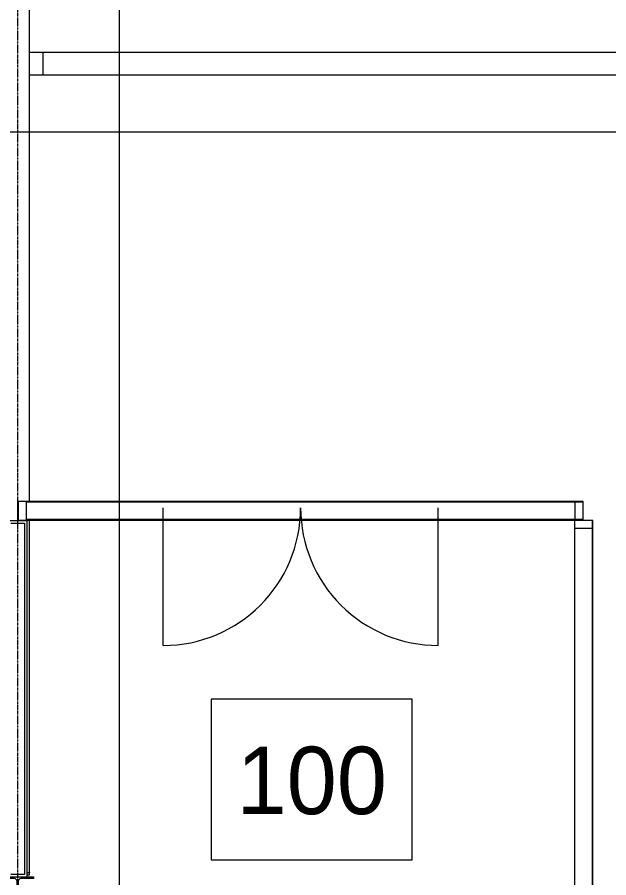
# Model space of a CAD drawing. Header units: inches. Extents: x 21035 to 27089, y -23277 to -20247.
# Drawn here: x 25980.8 to 26132.1, y -22779.3 to -22559.2 of the extents above; entities that cross this region are included whole.
import ezdxf

# ---------------------------------------------------------------- set-up
doc = ezdxf.new("R2010")
doc.units = ezdxf.units.IN
doc.header["$MEASUREMENT"] = 0
doc.linetypes.add('Grid Line 1_2_', pattern=[0.875, 0.5, -0.125, 0.125, -0.125])
for name, color, linetype, lineweight in [('A-AREA-IDEN', 2, 'Continuous', 9), ('A-DOOR', 31, 'Continuous', 13), ('A-GLAZ-CWMG', 51, 'Continuous', 13), ('A-WALL', 113, 'Continuous', 13), ('G-ANNO-SYMB', 111, 'Continuous', 9), ('I-WALL', 2, 'Continuous', 13), ('S-BEAM', 12, 'Continuous', 13), ('S-COLS', 52, 'Continuous', 13), ('S-GRID', 1, 'Continuous', 9)]:
    doc.layers.add(name, color=color, linetype=linetype, lineweight=lineweight)
doc.styles.add('Century Gothic', font='GOTHIC.TTF', dxfattribs={"height": 17.245342})

# ---------------------------------------------------------------- blocks, each defined once
blk = doc.blocks.new('W-Wide Flange-Column - B2_E-V8-RCP - First Floor')
at = {"layer": 'S-COLS', "lineweight": 9}
h = blk.add_hatch(dxfattribs=at)
h.set_pattern_fill('FP_7', color=8, style=0, pattern_type=2)
h.set_pattern_definition([(225, (25980.89, -22783.178), (19.00703, -19.00703), []), (225, (25980.89, -22811.978), (19.00703, -19.00703), [])])
h.paths.add_polyline_path([(4, 4.13), (-4, 4.13), (-4, 3.69), (-0.84, 3.69), (-0.35, 3.49), (-0.14, 3), (-0.14, -3), (-0.35, -3.49), (-0.84, -3.69), (-4, -3.69), (-4, -4.12), (4, -4.12), (4, -3.69), (0.84, -3.69), (0.35, -3.49), (0.14, -3), (0.14, 3), (0.35, 3.49), (0.84, 3.69), (4, 3.69)], flags=0)
at = {"layer": 'S-COLS', "color": 7}
for p, q in [((-4, 4.13), (4, 4.13)), ((-4, 3.69), (-4, 4.13)), ((-0.84, 3.69), (-4, 3.69)), ((-0.14, -3), (-0.14, 3)), ((0.14, 3), (0.14, -3)), ((4, 3.69), (0.84, 3.69)), ((4, 4.13), (4, 3.69)), ((-4, -4.12), (-4, -3.69)), ((-4, -3.69), (-0.84, -3.69)), ((4, -4.12), (-4, -4.12)), ((0.84, -3.69), (4, -3.69)), ((4, -3.69), (4, -4.12))]:
    blk.add_line(p, q, dxfattribs=at)
for centre, start, end in [((-0.84, 3), 360, 90), ((0.84, 3), 90, 180), ((-0.84, -3), 270, 0), ((0.84, -3), 180, 270)]:
    blk.add_arc(centre, 0.691, start, end, dxfattribs=at)
blk = doc.blocks.new('W-Wide Flange - 1_-3_ deep-V11-RCP - First Floor')
at = {"layer": 'S-BEAM', "color": 8, "lineweight": 9}
for p, q in [((25983.89, -22683.05), (25983.89, -22370.3)), ((25983.89, -22777.93), (25983.89, -22687.8)), ((25983.26, -22777.93), (25983.89, -22777.93)), ((25983.89, -22777.99), (25983.26, -22777.99)), ((25983.26, -22778.5), (25983.89, -22778.5)), ((25983.89, -22777.93), (25983.89, -22777.99)), ((25983.89, -22778.5), (25983.89, -22777.99)), ((25983.89, -22778.5), (25983.89, -22778.55))]:
    blk.add_line(p, q, dxfattribs=at)
blk = doc.blocks.new('Rectangular Mullion - Exterior 2_ x 4_5_-1142646-RCP - First Floor')
at = {"layer": 'A-GLAZ-CWMG', "color": 8, "lineweight": 9}
for p, q in [((26127.89, -22687.93), (26123.39, -22687.93)), ((26123.39, -22715.05), (26123.39, -22687.93)), ((26127.89, -22715.05), (26127.89, -22687.93))]:
    blk.add_line(p, q, dxfattribs=at)
blk = doc.blocks.new('Door_Single_Storefront - one-1371401-RCP - First Floor')
at = {"layer": 'A-DOOR', "color": 8, "lineweight": 9}
blk.add_line((-17.59375, 35.1875), (-17.59375, 0), dxfattribs=at)
blk.add_arc((-17.59375, 0), 35.1875, 360, 90, dxfattribs=at)
blk = doc.blocks.new('Door_Single_Storefront - one-1371400-RCP - First Floor')
at = {"layer": 'A-DOOR', "color": 8, "lineweight": 9}
blk.add_line((-17.59375, -35.1875), (-17.59375, 0), dxfattribs=at)
blk.add_arc((-17.59375, 0), 35.1875, 270, 0, dxfattribs=at)
blk = doc.blocks.new('Rectangular Mullion - Exterior 2_ x 4_5_-1142584-RCP - First Floor')
at = {"layer": 'A-GLAZ-CWMG', "color": 8, "lineweight": 9}
for p, q in [((26125.52, -22683.18), (26089.45, -22683.18)), ((26125.52, -22687.68), (26125.52, -22683.18)), ((26125.52, -22687.68), (26089.45, -22687.68))]:
    blk.add_line(p, q, dxfattribs=at)
blk = doc.blocks.new('Rectangular Mullion - Exterior 2_ x 4_5_-1151172-RCP - First Floor')
at = {"layer": 'A-GLAZ-CWMG', "color": 8, "lineweight": 9}
for p, q in [((26089.45, -22683.18), (26053.27, -22683.18)), ((26089.45, -22687.68), (26053.27, -22687.68))]:
    blk.add_line(p, q, dxfattribs=at)
blk = doc.blocks.new('Rectangular Mullion - Exterior 2_ x 4_5_-1151173-RCP - First Floor')
at = {"layer": 'A-GLAZ-CWMG', "color": 8, "lineweight": 9}
for p, q in [((26053.27, -22683.18), (26017.08, -22683.18)), ((26053.27, -22687.68), (26017.08, -22687.68))]:
    blk.add_line(p, q, dxfattribs=at)
blk = doc.blocks.new('Rectangular Mullion - Exterior 2_ x 4_5_-1135285-RCP - First Floor')
at = {"layer": 'A-GLAZ-CWMG', "color": 8, "lineweight": 9}
for p, q in [((25983.02, -22795.43), (25983.02, -22799.93)), ((25983.02, -22795.43), (26017.08, -22795.43)), ((25983.02, -22799.93), (26017.08, -22799.93))]:
    blk.add_line(p, q, dxfattribs=at)
blk = doc.blocks.new('Rectangular Mullion - Exterior 2_ x 4_5_-1135305-RCP - First Floor')
at = {"layer": 'A-GLAZ-CWMG', "color": 8, "lineweight": 9}
for p, q in [((22057.02, -22579.24), (22057.02, -22615.43)), ((22061.52, -22579.24), (22061.52, -22615.43))]:
    blk.add_line(p, q, dxfattribs=at)
blk = doc.blocks.new('Rectangular Mullion - Exterior 2_ x 4_5_-1142648-RCP - First Floor')
at = {"layer": 'A-GLAZ-CWMG', "color": 8, "lineweight": 9}
for p, q in [((26127.89, -22689.93), (26123.39, -22689.93)), ((26123.39, -22715.05), (26123.39, -22689.93)), ((26127.89, -22715.05), (26127.89, -22689.93))]:
    blk.add_line(p, q, dxfattribs=at)
blk = doc.blocks.new('Rectangular Mullion - Exterior 2_ x 4_5_-1135355-RCP - First Floor')
at = {"layer": 'A-GLAZ-CWMG', "color": 8, "lineweight": 9}
for p, q in [((25983.02, -22683.18), (25983.02, -22687.68)), ((26017.08, -22683.18), (25983.02, -22683.18)), ((26017.08, -22687.68), (25983.02, -22687.68))]:
    blk.add_line(p, q, dxfattribs=at)
blk = doc.blocks.new('W-Wide Flange - W10X22-1754012-RCP - First Floor')
at = {"layer": 'S-BEAM', "color": 8, "lineweight": 9}
for p, q in [((25983.89, -22452.22), (26265.89, -22452.22)), ((26270.89, -22452.22), (26271.39, -22452.22)), ((26271.39, -22457.96), (26271.39, -22452.22)), ((25983.89, -22457.96), (26265.89, -22457.96)), ((26270.89, -22457.96), (26271.39, -22457.96))]:
    blk.add_line(p, q, dxfattribs=at)
blk = doc.blocks.new('W-Wide Flange - W10X22-1754026-RCP - First Floor')
at = {"layer": 'S-BEAM', "color": 8, "lineweight": 9}
for p, q in [((25694.39, -22452.22), (25737.27, -22452.22)), ((25742.14, -22452.22), (25977.89, -22452.22)), ((25983.89, -22452.22), (25987.42, -22452.22)), ((25987.42, -22457.96), (25987.42, -22452.22)), ((25694.39, -22457.96), (25737.27, -22457.96)), ((25742.14, -22457.96), (25977.87, -22457.96)), ((25983.89, -22457.96), (25987.42, -22457.96))]:
    blk.add_line(p, q, dxfattribs=at)

msp = doc.modelspace()

# ---------------------------------------------------------------- linework, layer by layer
at = {"layer": 'A-AREA-IDEN', "flags": 128}
msp.add_lwpolyline([(26030.3885, -22733.56709), (26030.3885, -22774.70994), (26081.8085, -22774.70994), (26081.8085, -22733.56709)], close=True, dxfattribs=at)
at = {"layer": 'A-WALL', "color": 7}
for p, q in [((25979.14023, -22688.55281), (25982.64023, -22688.55281)), ((25982.64023, -22688.55281), (25982.64023, -22778.42781)), ((25982.64023, -22778.42781), (25979.14023, -22778.42781))]:
    msp.add_line(p, q, dxfattribs=at)
at = {"layer": 'G-ANNO-SYMB'}
for p, q in [((26006.81696, -20363.10083), (26006.81696, -23159.64997)), ((26409.52721, -22588.63029), (21852.53251, -22588.63029))]:
    msp.add_line(p, q, dxfattribs=at)
at = {"layer": 'I-WALL', "color": 7}
for p, q in [((25980.89023, -22683.05281), (25981.01523, -22683.05281)), ((25980.89023, -22687.80281), (25980.89023, -22683.05281)), ((25981.01523, -22683.05281), (25981.01523, -22687.80281)), ((25978.51523, -22687.92781), (25983.26523, -22687.92781)), ((25981.01523, -22687.80281), (25980.89023, -22687.80281)), ((25983.26523, -22687.92781), (25983.26523, -22779.05281))]:
    msp.add_line(p, q, dxfattribs=at)
at = {"layer": 'I-WALL', "color": 8, "lineweight": 9}
for p, q in [((26125.51523, -22683.05281), (25981.01523, -22683.05281)), ((26125.51523, -22683.17781), (26125.51523, -22683.05281)), ((25981.01523, -22687.80281), (26125.51523, -22687.80281)), ((26123.39023, -22687.92781), (26123.26523, -22687.92781)), ((26123.26523, -22687.92781), (26123.26523, -22787.30281)), ((26125.51523, -22687.80281), (26125.51523, -22687.67781)), ((26128.01523, -22687.92781), (26127.89023, -22687.92781)), ((26128.01523, -22787.30281), (26128.01523, -22687.92781))]:
    msp.add_line(p, q, dxfattribs=at)
at = {"layer": 'S-GRID', "linetype": 'Grid Line 1_2_'}
msp.add_line((25980.89023, -23227.3711), (25980.89023, -20361.60083), dxfattribs=at)
msp.add_line((25980.89023, -23227.3711), (25980.89023, -20361.60083), dxfattribs=at)

# ---------------------------------------------------------------- block references
at = {"layer": 'A-DOOR', "color": 8, "lineweight": 9}
msp.add_blockref('Door_Single_Storefront - one-1371400-RCP - First Floor', (26035.67148, -22684.67781), dxfattribs=at)
at = {"layer": 'A-DOOR', "color": 8, "lineweight": 9, "rotation": 180}
msp.add_blockref('Door_Single_Storefront - one-1371401-RCP - First Floor', (26070.85898, -22684.67781), dxfattribs=at)
at = {"layer": 'A-GLAZ-CWMG', "color": 8, "lineweight": 9}
for name in ['Rectangular Mullion - Exterior 2_ x 4_5_-1135355-RCP - First Floor', 'Rectangular Mullion - Exterior 2_ x 4_5_-1151173-RCP - First Floor', 'Rectangular Mullion - Exterior 2_ x 4_5_-1151172-RCP - First Floor', 'Rectangular Mullion - Exterior 2_ x 4_5_-1142584-RCP - First Floor', 'Rectangular Mullion - Exterior 2_ x 4_5_-1142646-RCP - First Floor', 'Rectangular Mullion - Exterior 2_ x 4_5_-1142648-RCP - First Floor']:
    msp.add_blockref(name, (0, 0), dxfattribs=at)
for name, p, rotation in [('Rectangular Mullion - Exterior 2_ x 4_5_-1135285-RCP - First Floor', (52106.53045, -45483.10562), 180), ('Rectangular Mullion - Exterior 2_ x 4_5_-1135305-RCP - First Floor', (48184.90545, -45330.48062), 180), ('Rectangular Mullion - Exterior 2_ x 4_5_-1135285-RCP - First Floor', (3327.96241, -48768.31804), 90)]:
    msp.add_blockref(name, p, dxfattribs=dict(at, rotation=rotation))
at = {"layer": 'S-BEAM', "color": 8, "lineweight": 9}
for name, p in [('W-Wide Flange - 1_-3_ deep-V11-RCP - First Floor', (0, 0)), ('W-Wide Flange - W10X22-1754026-RCP - First Floor', (0, -115.93046)), ('W-Wide Flange - W10X22-1754012-RCP - First Floor', (0, -115.93046))]:
    msp.add_blockref(name, p, dxfattribs=at)
at = {"layer": 'S-COLS', "color": 8, "lineweight": 9, "rotation": 180}
msp.add_blockref('W-Wide Flange-Column - B2_E-V8-RCP - First Floor', (25980.89023, -22783.17781), dxfattribs=at)

# ---------------------------------------------------------------- texts
at = {"layer": 'A-AREA-IDEN', "insert": (26056.0985, -22745.75032), "char_height": 17.245342, "width": 47.304, "attachment_point": 2, "line_spacing_factor": 0.984117, "style": 'Century Gothic'}
msp.add_mtext('100', dxfattribs=at)

doc.saveas('drawing.dxf')
